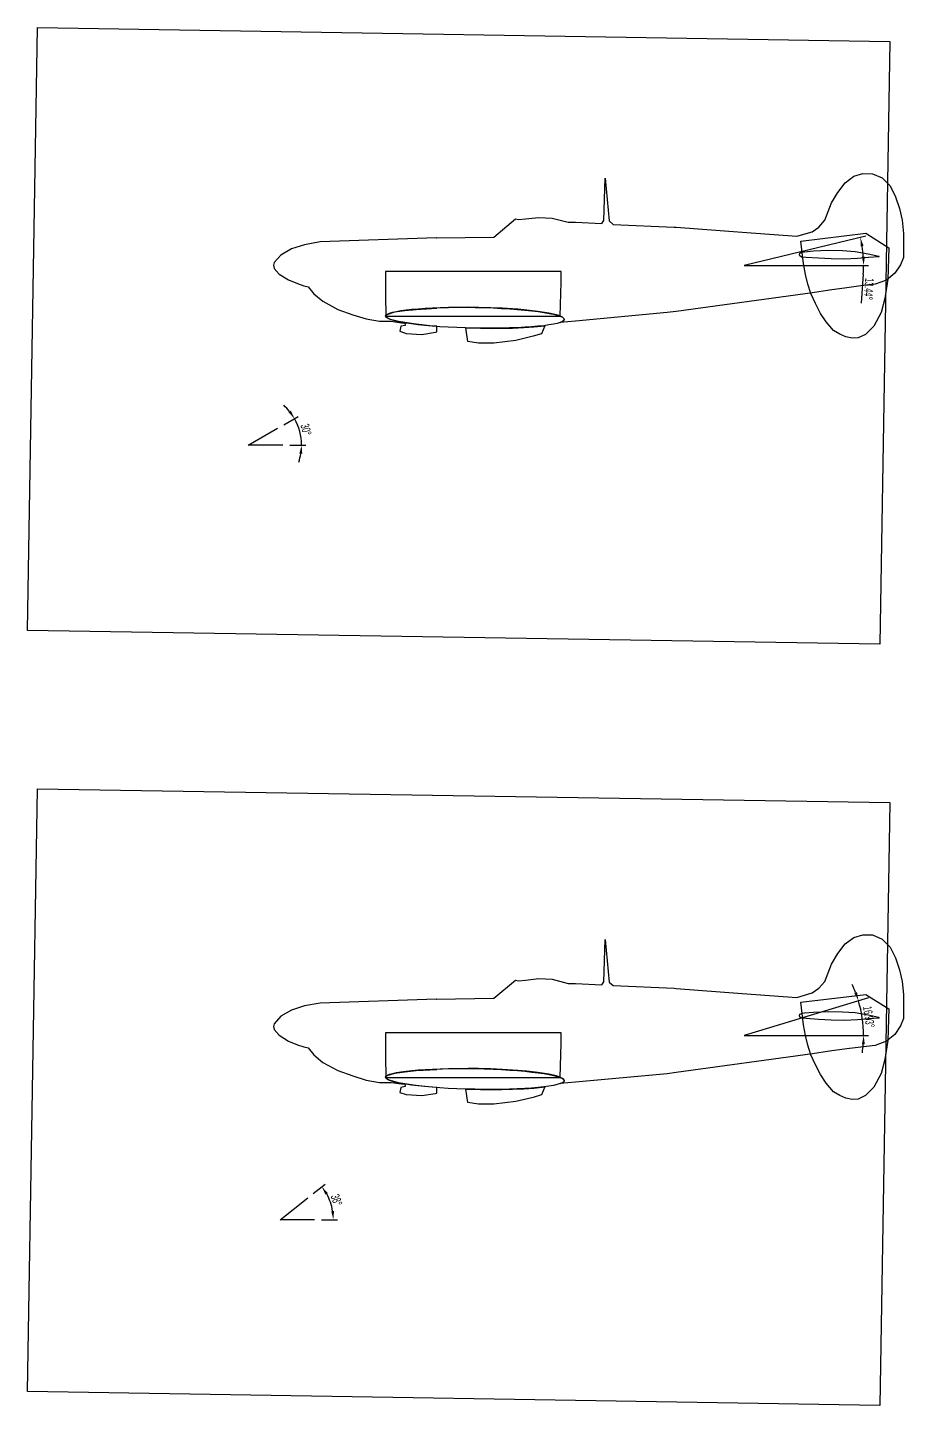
# Model space of a CAD drawing. Header units: centimetres. Extents: x -5325 to 32224, y -11540 to 14619.
# Drawn here: x -5325 to -4061, y -2751 to -762 of the extents above; entities that cross this region are included whole.
import ezdxf

# ---------------------------------------------------------------- set-up
doc = ezdxf.new("R2010")
doc.units = ezdxf.units.CM
doc.header["$PDMODE"] = 3
doc.header["$PDSIZE"] = -5
doc.layers.get('0').update_dxf_attribs({"color": 10})
doc.styles.get("Standard").update_dxf_attribs({"font": 'ARIALN.TTF', "width": 0.67})
doc.dimstyles.new('ISO-25', dxfattribs={"dimscale": 5, "dimtxt": 2.5, "dimasz": 2.5, "dimexe": 1.25, "dimexo": 2, "dimtad": 1, "dimdsep": 46, "dimtxsty": 'Standard', "dimcen": 2.5, "dimadec": 0, "dimazin": 0, "dimtfac": 1, "dimtmove": 0, "dimatfit": 3, "dimfxl": 1, "dimarcsym": 0})
picture_1 = doc.add_image_def('image11.jpg', size_in_pixel=(2339, 3307))
picture_2 = doc.add_image_def('image12.jpg', size_in_pixel=(2339, 3307))

# ---------------------------------------------------------------- blocks, each defined once
blk = doc.blocks.new('A$C11176508')
at = {"color": 0}
blk.add_lwpolyline([(6314, 2228), (6105, 2233), (5952, 2236), (5796, 2234), (5642, 2231), (5478, 2223), (5335, 2213), (5175, 2197), (5175, 2197), (5223, 2313), (5344, 2348), (5596, 2409), (5914, 2447), (6133, 2447), (6288, 2423)], close=True, dxfattribs=at)
for points in [[(6737, 928), (6737, 928), (8417, 986), (8646, 1027), (8832, 1087), (8988, 1177), (9081, 1285), (9094, 1324), (9082, 1369), (9008, 1450), (8876, 1535), (8743, 1589), (8652, 1619), (8591, 1633), (8508, 1734), (8380, 1842), (8161, 1962), (7946, 2038), (7752, 2099), (7563, 2131), (7393, 2131), (7243, 2154), (7194, 2155), (7192, 2193), (7254, 2203), (7270, 2276), (7178, 2307), (6950, 2322), (6753, 2290), (6735, 2287), (6734, 2205), (6796, 2201), (6913, 2189), (7072, 2171), (7289, 2137), (7401, 2105), (7451, 2084), (7473, 2059), (7453, 2033), (7340, 1997), (7196, 1977), (7031, 1960), (6735, 1943), (6735, 1943), (6735, 1943)], [(1313, 1721), (1313, 1721), (3280, 1990), (3280, 1990)], [(3280, 1990), (3280, 1990), (3411, 2007), (4731, 2129), (4731, 2129)], [(4731, 2129), (4731, 2129), (4954, 2149), (4926, 2137), (4911, 2127), (4901, 2119), (4896, 2107), (4898, 2096), (4906, 2085), (4919, 2075), (4957, 2056), (5009, 2038), (5118, 2014), (5275, 1989), (5437, 1970), (5567, 1958), (5793, 1944), (5956, 1937), (6135, 1932), (6284, 1931), (6564, 1934), (6735, 1943), (6735, 1943)], [(1315, 841), (1315, 841), (1219, 773), (1134, 673), (1039, 424), (947, 273), (840, 133), (716, 39), (587, 0), (447, 2), (307, 64), (193, 178), (114, 334), (55, 505), (20, 674), (0, 865), (0, 1049), (1, 1210), (41, 1317), (124, 1439), (244, 1538), (409, 1598), (614, 1623), (818, 1649), (1067, 1683), (1313, 1721), (1313, 1721)], [(3280, 774), (3280, 774), (2326, 848), (1541, 904), (1315, 841), (1315, 841)], [(6743, 928), (6737, 928), (5910, 916), (5597, 654), (5554, 664), (5455, 655), (5261, 634), (5068, 642), (4838, 704), (4731, 704), (4731, 704)], [(4731, 704), (4731, 704), (4353, 721), (4322, 679), (4303, 67), (4247, 684), (4190, 734), (3307, 772), (3280, 774), (3280, 774)]]:
    blk.add_lwpolyline(points, dxfattribs=at)
blk.add_ellipse((6185, 2082), major_axis=(-1289, 24), ratio=0.116034, dxfattribs=at)
blk = doc.blocks.new('*D609')
at = {"color": 0, "lineweight": -2}
for p, q in [((-4955, -1335.9), (-4933.9, -1323.8)), ((-4946.2, -1365), (-4922.9, -1365))]:
    blk.add_line(p, q, dxfattribs=at)
for start, end in [(39.0257, 48.346), (0, 29.7053), (341.3593, 350.6797)]:
    blk.add_arc((-5006.1, -1365), 76.9, start, end, dxfattribs=at)
at = {"color": 0}
for points in [[(-4948.1, -1317.8), (-4944.6, -1315.4), (-4939.3, -1326.9)], [(-4928.1, -1377.7), (-4932.3, -1377.3), (-4929.2, -1365)]]:
    blk.add_solid(points, dxfattribs=at)
at = {"layer": 'Defpoints', "color": 0}
for p in [(-4963.7, -1340.8), (-4930.3, -1351.8), (-5006.1, -1365), (-5006.1, -1365), (-4956.2, -1365)]:
    blk.add_point(p, dxfattribs=at)
at = {"color": 0, "insert": (-4922.7, -1342.9), "char_height": 12.5, "attachment_point": 5, "rotation": 284.8527}
blk.add_mtext('30%%d', dxfattribs=at)
blk = doc.blocks.new('*D611')
at = {"color": 0, "lineweight": -2}
for p, q in [((-4912.4, -2445.4), (-4895, -2431.6)), ((-4900.4, -2483.2), (-4877.1, -2483.2))]:
    blk.add_line(p, q, dxfattribs=at)
blk.add_arc((-4960.2, -2483.2), 76.9, 9.3203, 28.9681, dxfattribs=at)
at = {"color": 0}
for points in [[(-4891.2, -2444.7), (-4894.7, -2447.1), (-4899.9, -2435.5)], [(-4886.4, -2470.9), (-4882.3, -2470.5), (-4883.3, -2483.2)]]:
    blk.add_solid(points, dxfattribs=at)
at = {"layer": 'Defpoints', "color": 0}
for p in [(-4920.3, -2451.6), (-4960.2, -2483.2), (-4960.2, -2483.2), (-4910.4, -2483.2), (-4885.2, -2466.2)]:
    blk.add_point(p, dxfattribs=at)
at = {"color": 0, "insert": (-4878.7, -2454.9), "char_height": 12.5, "attachment_point": 5, "rotation": 289.1442}
blk.add_mtext('38%%d', dxfattribs=at)
blk = doc.blocks.new('*D702')
at = {"color": 0, "lineweight": -2}
blk.add_line((-4118.4, -1118.2), (-4121.4, -1160.2), dxfattribs=at)
for start, end in [(4.1542, 9.2873), (355.8458, 0)]:
    blk.add_arc((-4290.4, -1105.7), 172.4, start, end, dxfattribs=at)
at = {"color": 0}
for points in [[(-4118.1, -1077.4), (-4122.2, -1078.2), (-4122.6, -1065.6)], [(-4120.4, -1093.2), (-4116.3, -1093.1), (-4117.9, -1105.7)]]:
    blk.add_solid(points, dxfattribs=at)
at = {"layer": 'Defpoints', "color": 0}
for p in [(-4114.9, -1063.7), (-4120, -1078.8), (-4290.4, -1105.7), (-4290.4, -1105.7), (-4110.8, -1105.7)]:
    blk.add_point(p, dxfattribs=at)
at = {"color": 0, "insert": (-4110.5, -1139.8), "char_height": 12.5, "attachment_point": 5, "rotation": 265.8458}
blk.add_mtext('13.44%%d', dxfattribs=at)
blk = doc.blocks.new('*D703')
at = {"color": 0, "lineweight": -2}
for start, end in [(21.0828, 25.237), (0, 16.9286), (351.6916, 355.8458)]:
    blk.add_arc((-4290.4, -2217.3), 172.4, start, end, dxfattribs=at)
at = {"color": 0}
for points in [[(-4131.4, -2155.9), (-4127.5, -2154.6), (-4125.4, -2167.1)], [(-4116.3, -2229.9), (-4120.4, -2229.7), (-4117.9, -2217.3)]]:
    blk.add_solid(points, dxfattribs=at)
at = {"layer": 'Defpoints', "color": 0}
for p in [(-4110.8, -2162.6), (-4118.7, -2200.3), (-4290.4, -2217.3), (-4290.4, -2217.3), (-4110.8, -2217.3)]:
    blk.add_point(p, dxfattribs=at)
at = {"color": 0, "insert": (-4110.5, -2190.5), "char_height": 12.5, "attachment_point": 5, "rotation": 278.4643}
blk.add_mtext('16.93%%d', dxfattribs=at)

msp = doc.modelspace()

# ---------------------------------------------------------------- linework, layer by layer
at = {"color": 1}
for p, q in [((-4114.948, -1063.743), (-4290.352, -1105.664)), ((-4290.352, -1105.664), (-4110.796, -1105.664)), ((-5006.106, -1365.031), (-4963.717, -1340.847)), ((-4956.23, -1365.031), (-5006.106, -1365.031)), ((-4110.796, -2162.635), (-4290.352, -2217.287)), ((-4290.352, -2217.287), (-4110.796, -2217.287)), ((-4960.241, -2483.155), (-4920.291, -2451.618)), ((-4910.365, -2483.155), (-4960.241, -2483.155))]:
    msp.add_line(p, q, dxfattribs=at)
for points in [[(-4208.592, -1070.5), (-4114.948, -1059.358), (-4081.505, -1080.257), (-4083.205, -1125.572), (-4087.222, -1153.255), (-4092.654, -1173.638), (-4103.161, -1193.28), (-4115.367, -1205.343), (-4126.029, -1210.292), (-4134.682, -1210.911), (-4143.845, -1209.05), (-4152.344, -1205.184), (-4161.614, -1199.771), (-4172.066, -1187.345), (-4180.241, -1175.07), (-4187.443, -1160.848), (-4194.061, -1146.431), (-4198.343, -1132.598), (-4201.854, -1118.683), (-4204.814, -1103.058), (-4206.647, -1086.849), (-4208.592, -1070.5)], [(-4808.011, -1114.726), (-4808.086, -1148.686), (-4807.768, -1178.98), (-4556.169, -1178.98), (-4554.541, -1129.708), (-4554.414, -1114.726)], [(-4208.592, -2169.157), (-4114.948, -2158.015), (-4081.505, -2178.913), (-4083.205, -2224.228), (-4087.222, -2251.912), (-4092.654, -2272.295), (-4103.161, -2291.936), (-4115.367, -2304), (-4126.029, -2308.949), (-4134.682, -2309.567), (-4143.845, -2307.707), (-4152.344, -2303.84), (-4161.614, -2298.427), (-4172.066, -2286.001), (-4180.241, -2273.727), (-4187.443, -2259.505), (-4194.061, -2245.087), (-4198.343, -2231.255), (-4201.854, -2217.339), (-4204.814, -2201.714), (-4206.647, -2185.506), (-4208.592, -2169.157)], [(-4808.011, -2213.383), (-4808.086, -2247.342), (-4807.768, -2277.637), (-4556.169, -2277.637), (-4554.541, -2228.365), (-4554.414, -2213.383)]]:
    msp.add_lwpolyline(points, close=True, dxfattribs=at)
for points in [[(-4096.114, -1093.365), (-4110.8, -1094.458), (-4127.011, -1095.808), (-4145.587, -1096.82), (-4165.008, -1096.314), (-4183.246, -1095.302), (-4200.738, -1094.174), (-4207.569, -1093.722), (-4209.806, -1091.983), (-4210.386, -1090.244), (-4210.137, -1088.009), (-4208.646, -1087.098), (-4206.574, -1086.27), (-4203.26, -1085.939), (-4190.252, -1084.697), (-4169.041, -1083.869), (-4148.57, -1084.438), (-4130.284, -1085.603), (-4111.26, -1088.91), (-4096.143, -1092.303), (-4095.572, -1092.908), (-4096.114, -1093.365)], [(-4096.114, -2192.022), (-4110.8, -2193.114), (-4127.011, -2194.464), (-4145.587, -2195.477), (-4165.008, -2194.971), (-4183.246, -2193.958), (-4200.738, -2192.83), (-4207.569, -2192.378), (-4209.806, -2190.64), (-4210.386, -2188.901), (-4210.137, -2186.665), (-4208.646, -2185.755), (-4206.574, -2184.927), (-4203.26, -2184.596), (-4190.252, -2183.354), (-4169.041, -2182.526), (-4148.57, -2183.095), (-4130.284, -2184.26), (-4111.26, -2187.567), (-4096.143, -2190.959), (-4095.572, -2191.564), (-4096.114, -2192.022)]]:
    msp.add_lwpolyline(points, dxfattribs=at)

# ---------------------------------------------------------------- block references
at = {"color": 1, "xscale": 0.0999999999994543, "yscale": 0.09999999999990905, "zscale": 0.1, "rotation": 180}
for p in [(-4060.508, -973.128), (-4060.508, -2071.784)]:
    msp.add_blockref('A$C11176508', p, dxfattribs=at)

# ---------------------------------------------------------------- dimensions: what is measured, and where the dimension line sits
at = {"color": 3}
for base, line1, line2, picture, middle in [((-4120.015, -1078.804), ((-4290.352, -1105.664), (-4110.796, -1105.664)), ((-4114.948, -1063.743), (-4290.352, -1105.664)), '*D702', (-4110.539, -1139.839)), ((-4118.746, -2200.331), ((-4290.352, -2217.287), (-4110.796, -2217.287)), ((-4110.796, -2162.635), (-4290.352, -2217.287)), '*D703', (-4110.516, -2190.525))]:
    dim = msp.add_angular_dim_2l(base=base, line1=line1, line2=line2, dimstyle='ISO-25', override={"dimadec": 2}, dxfattribs=at)
    dim.commit()
    dim.dimension.update_dxf_attribs({"geometry": picture, "text_midpoint": middle})
at = {"color": 1}
for base, line1, line2, picture, middle in [((-4930.325, -1351.802), ((-5006.106, -1365.031), (-4963.717, -1340.847)), ((-4956.23, -1365.031), (-5006.106, -1365.031)), '*D609', (-4922.687, -1342.908)), ((-4885.214, -2466.161), ((-4960.241, -2483.155), (-4920.291, -2451.618)), ((-4910.365, -2483.155), (-4960.241, -2483.155)), '*D611', (-4878.711, -2454.853))]:
    dim = msp.add_angular_dim_2l(base=base, line1=line1, line2=line2, dimstyle='ISO-25', dxfattribs=at)
    dim.commit()
    dim.dimension.update_dxf_attribs({"geometry": picture, "text_midpoint": middle})

# ---------------------------------------------------------------- pictures from other files: only their frames are drawn
at = {"color": 3}
image = msp.add_image(picture_1, insert=(-5310.505, -762.414), size_in_units=(870.275, 1230.44), rotation=-90.93, dxfattribs=at)
image.dxf.flags = 7
image = msp.add_image(picture_2, insert=(-5310.505, -1861.07), size_in_units=(870.275, 1230.44), rotation=-90.93, dxfattribs=at)
image.dxf.flags = 7

doc.saveas('drawing.dxf')
